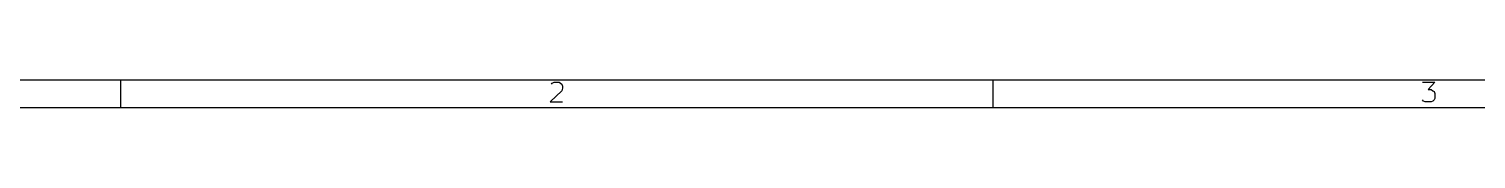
# Model space of a CAD drawing. Extents: x 4000 to 113000, y 4000 to 78670.
# Drawn here: x 23500 to 59670, y 4000 to 4700 of the extents above; entities that cross this region are included whole.
import ezdxf

# ---------------------------------------------------------------- set-up
doc = ezdxf.new("R2010")
doc.units = 0
doc.layers.add('BLACK', color=1, linetype='CONTINUOUS')

msp = doc.modelspace()

# ---------------------------------------------------------------- linework, layer by layer
at = {"layer": 'BLACK'}
for p, q in [((112300, 4700), (4700, 4700)), ((25800, 4000), (25800, 4700)), ((36820, 4430), (36530, 4150)), ((36560, 4600), (36580, 4620)), ((36580, 4620), (36630, 4650)), ((36630, 4650), (36750, 4650)), ((36750, 4650), (36790, 4620)), ((36790, 4620), (36820, 4600)), ((36820, 4600), (36840, 4550)), ((36840, 4500), (36820, 4430)), ((36840, 4550), (36840, 4500)), ((47600, 4000), (47600, 4700)), ((58330, 4650), (58640, 4650)), ((58640, 4650), (58470, 4460)), ((58470, 4460), (58550, 4460)), ((58550, 4460), (58590, 4430)), ((58590, 4430), (58620, 4410)), ((58620, 4410), (58640, 4360)), ((58640, 4360), (58640, 4240)), ((113000, 4000), (4000, 4000)), ((36530, 4150), (36840, 4150)), ((58360, 4170), (58330, 4200)), ((58400, 4150), (58360, 4170)), ((58550, 4150), (58400, 4150)), ((58590, 4170), (58550, 4150)), ((58620, 4200), (58590, 4170)), ((58640, 4240), (58620, 4200))]:
    msp.add_line(p, q, dxfattribs=at)

doc.saveas('drawing.dxf')
